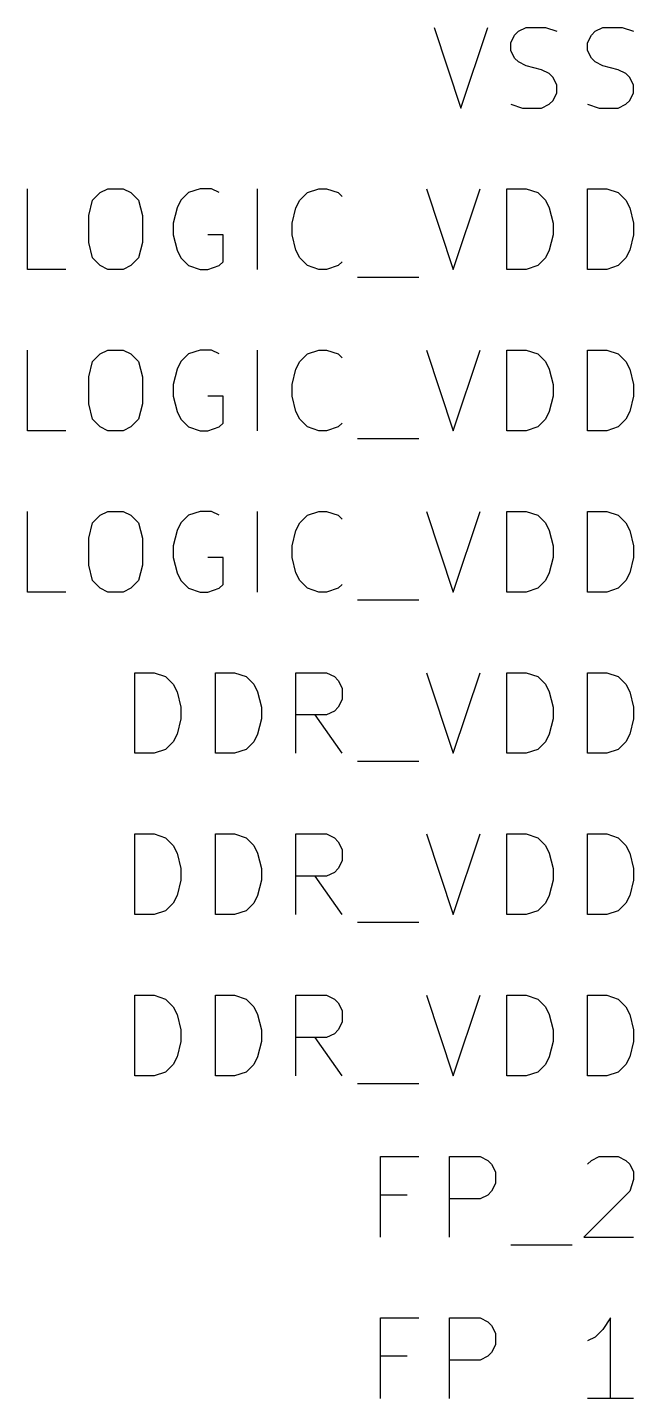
# Model space of a CAD drawing. Header units: millimetres. Extents: x 3 to 201, y -195 to -4.
# Drawn here: x 147.17 to 156.73, y -99.65 to -78.06 of the extents above; entities that cross this region are included whole.
import ezdxf

# ---------------------------------------------------------------- set-up
doc = ezdxf.new("R2010")
doc.units = ezdxf.units.MM
doc.layers.add('GREENSIXTYFIVE', color=129, linetype='CONTINUOUS')

msp = doc.modelspace()

# ---------------------------------------------------------------- linework, layer by layer
at = {"layer": 'GREENSIXTYFIVE', "linetype": 'CONTINUOUS'}
for p, q in [((153.5853, -78.0575), (154.0086, -79.3275)), ((154.0086, -79.3275), (154.432, -78.0575)), ((154.8553, -78.1785), (154.9158, -78.118)), ((154.9158, -78.118), (155.0368, -78.0575)), ((155.0368, -78.0575), (155.3391, -78.0575)), ((155.3391, -78.0575), (155.5206, -78.118)), ((156.0648, -78.1785), (156.1253, -78.118)), ((156.1253, -78.118), (156.2463, -78.0575)), ((156.2463, -78.0575), (156.5486, -78.0575)), ((156.5486, -78.0575), (156.7301, -78.118)), ((154.7949, -78.2994), (154.8553, -78.1785)), ((154.7949, -78.4204), (154.7949, -78.2994)), ((156.0044, -78.2994), (156.0648, -78.1785)), ((156.0044, -78.4204), (156.0044, -78.2994)), ((154.8553, -78.5413), (154.7949, -78.4204)), ((154.9158, -78.6018), (154.8553, -78.5413)), ((156.0648, -78.5413), (156.0044, -78.4204)), ((156.1253, -78.6018), (156.0648, -78.5413)), ((155.0368, -78.6623), (154.9158, -78.6018)), ((155.2787, -78.7228), (155.0368, -78.6623)), ((155.3996, -78.7832), (155.2787, -78.7228)), ((155.4601, -78.8437), (155.3996, -78.7832)), ((156.2463, -78.6623), (156.1253, -78.6018)), ((156.4882, -78.7228), (156.2463, -78.6623)), ((156.6091, -78.7832), (156.4882, -78.7228)), ((156.6696, -78.8437), (156.6091, -78.7832)), ((155.5206, -78.9647), (155.4601, -78.8437)), ((155.5206, -79.0856), (155.5206, -78.9647)), ((156.7301, -78.9647), (156.6696, -78.8437)), ((156.7301, -79.0856), (156.7301, -78.9647)), ((155.3996, -79.2671), (155.4601, -79.2066)), ((155.4601, -79.2066), (155.5206, -79.0856)), ((156.6091, -79.2671), (156.6696, -79.2066)), ((156.6696, -79.2066), (156.7301, -79.0856)), ((154.7949, -79.2671), (154.9763, -79.3275)), ((154.9763, -79.3275), (155.2787, -79.3275)), ((155.2787, -79.3275), (155.3996, -79.2671)), ((156.0044, -79.2671), (156.1858, -79.3275)), ((156.1858, -79.3275), (156.4882, -79.3275)), ((156.4882, -79.3275), (156.6091, -79.2671)), ((147.1747, -81.8675), (147.1747, -80.5975)), ((148.2028, -80.779), (148.3238, -80.658)), ((148.3238, -80.658), (148.4447, -80.5975)), ((148.4447, -80.5975), (148.6866, -80.5975)), ((148.6866, -80.5975), (148.8076, -80.658)), ((148.8076, -80.658), (148.9285, -80.779)), ((149.7148, -80.658), (149.5938, -80.779)), ((149.8962, -80.5975), (149.7148, -80.658)), ((150.0776, -80.5975), (149.8962, -80.5975)), ((150.1986, -80.658), (150.0776, -80.5975)), ((150.8033, -81.8675), (150.8033, -80.5975)), ((151.4686, -80.779), (151.5896, -80.658)), ((151.5896, -80.658), (151.771, -80.5975)), ((151.771, -80.5975), (151.8919, -80.5975)), ((151.8919, -80.5975), (152.0734, -80.658)), ((152.0734, -80.658), (152.1338, -80.7185)), ((153.4643, -80.5975), (153.8876, -81.8675)), ((153.8876, -81.8675), (154.311, -80.5975)), ((154.7343, -81.8675), (154.7343, -80.5975)), ((154.7343, -80.5975), (155.0367, -80.5975)), ((155.0367, -80.5975), (155.2181, -80.658)), ((155.2181, -80.658), (155.3391, -80.779)), ((156.0043, -81.8675), (156.0043, -80.5975)), ((156.0043, -80.5975), (156.3067, -80.5975)), ((156.3067, -80.5975), (156.4881, -80.658)), ((156.4881, -80.658), (156.6091, -80.779)), ((148.1424, -81.0209), (148.2028, -80.779)), ((148.9285, -80.779), (148.989, -81.0209)), ((149.5333, -80.8999), (149.4729, -81.1418)), ((149.5938, -80.779), (149.5333, -80.8999)), ((151.3477, -81.1418), (151.4081, -80.8999)), ((151.4081, -80.8999), (151.4686, -80.779)), ((155.3391, -80.779), (155.3996, -80.8999)), ((155.3996, -80.8999), (155.46, -81.1418)), ((156.6091, -80.779), (156.6696, -80.8999)), ((156.6696, -80.8999), (156.73, -81.1418)), ((148.1424, -81.4442), (148.1424, -81.0209)), ((148.989, -81.0209), (148.989, -81.4442)), ((149.4729, -81.1418), (149.4729, -81.3232)), ((151.3477, -81.3232), (151.3477, -81.1418)), ((155.46, -81.1418), (155.46, -81.3232)), ((156.73, -81.1418), (156.73, -81.3232)), ((149.4729, -81.3232), (149.5333, -81.5651)), ((150.259, -81.3232), (150.0171, -81.3232)), ((150.259, -81.7466), (150.259, -81.3232)), ((151.4081, -81.5651), (151.3477, -81.3232)), ((155.46, -81.3232), (155.3996, -81.5651)), ((156.73, -81.3232), (156.6696, -81.5651)), ((148.2028, -81.6861), (148.1424, -81.4442)), ((148.989, -81.4442), (148.9285, -81.6861)), ((149.5333, -81.5651), (149.5938, -81.6861)), ((151.4686, -81.6861), (151.4081, -81.5651)), ((155.3996, -81.5651), (155.3391, -81.6861)), ((156.6696, -81.5651), (156.6091, -81.6861)), ((148.3238, -81.8071), (148.2028, -81.6861)), ((148.4447, -81.8675), (148.3238, -81.8071)), ((148.8076, -81.8071), (148.6866, -81.8675)), ((148.9285, -81.6861), (148.8076, -81.8071)), ((149.5938, -81.6861), (149.7148, -81.8071)), ((149.7148, -81.8071), (149.8962, -81.8675)), ((150.0171, -81.8675), (150.1986, -81.8071)), ((150.1986, -81.8071), (150.259, -81.7466)), ((151.5896, -81.8071), (151.4686, -81.6861)), ((151.771, -81.8675), (151.5896, -81.8071)), ((152.0734, -81.8071), (151.8919, -81.8675)), ((152.1338, -81.7466), (152.0734, -81.8071)), ((155.2181, -81.8071), (155.0367, -81.8675)), ((155.3391, -81.6861), (155.2181, -81.8071)), ((156.4881, -81.8071), (156.3067, -81.8675)), ((156.6091, -81.6861), (156.4881, -81.8071)), ((147.7795, -81.8675), (147.1747, -81.8675)), ((148.6866, -81.8675), (148.4447, -81.8675)), ((149.8962, -81.8675), (150.0171, -81.8675)), ((151.8919, -81.8675), (151.771, -81.8675)), ((152.3758, -81.9885), (153.3434, -81.9885)), ((155.0367, -81.8675), (154.7343, -81.8675)), ((156.3067, -81.8675), (156.0043, -81.8675)), ((147.1747, -84.4075), (147.1747, -83.1375)), ((148.1424, -83.5609), (148.2028, -83.319)), ((148.2028, -83.319), (148.3238, -83.198)), ((148.3238, -83.198), (148.4447, -83.1375)), ((148.4447, -83.1375), (148.6866, -83.1375)), ((148.6866, -83.1375), (148.8076, -83.198)), ((148.8076, -83.198), (148.9285, -83.319)), ((148.9285, -83.319), (148.989, -83.5609)), ((149.5938, -83.319), (149.5333, -83.4399)), ((149.7148, -83.198), (149.5938, -83.319)), ((149.8962, -83.1375), (149.7148, -83.198)), ((150.0776, -83.1375), (149.8962, -83.1375)), ((150.1986, -83.198), (150.0776, -83.1375)), ((150.8033, -84.4075), (150.8033, -83.1375)), ((151.4081, -83.4399), (151.4686, -83.319)), ((151.4686, -83.319), (151.5896, -83.198)), ((151.5896, -83.198), (151.771, -83.1375)), ((151.771, -83.1375), (151.8919, -83.1375)), ((151.8919, -83.1375), (152.0734, -83.198)), ((152.0734, -83.198), (152.1338, -83.2585)), ((153.4643, -83.1375), (153.8876, -84.4075)), ((153.8876, -84.4075), (154.311, -83.1375)), ((154.7343, -84.4075), (154.7343, -83.1375)), ((154.7343, -83.1375), (155.0367, -83.1375)), ((155.0367, -83.1375), (155.2181, -83.198)), ((155.2181, -83.198), (155.3391, -83.319)), ((155.3391, -83.319), (155.3996, -83.4399)), ((156.0043, -84.4075), (156.0043, -83.1375)), ((156.0043, -83.1375), (156.3067, -83.1375)), ((156.3067, -83.1375), (156.4881, -83.198)), ((156.4881, -83.198), (156.6091, -83.319)), ((156.6091, -83.319), (156.6696, -83.4399)), ((149.5333, -83.4399), (149.4729, -83.6818)), ((151.3477, -83.6818), (151.4081, -83.4399)), ((155.3996, -83.4399), (155.46, -83.6818)), ((156.6696, -83.4399), (156.73, -83.6818)), ((148.1424, -83.9842), (148.1424, -83.5609)), ((148.989, -83.5609), (148.989, -83.9842)), ((149.4729, -83.6818), (149.4729, -83.8632)), ((151.3477, -83.8632), (151.3477, -83.6818)), ((155.46, -83.6818), (155.46, -83.8632)), ((156.73, -83.6818), (156.73, -83.8632)), ((148.2028, -84.2261), (148.1424, -83.9842)), ((148.989, -83.9842), (148.9285, -84.2261)), ((149.4729, -83.8632), (149.5333, -84.1051)), ((150.259, -83.8632), (150.0171, -83.8632)), ((150.259, -84.2866), (150.259, -83.8632)), ((151.4081, -84.1051), (151.3477, -83.8632)), ((155.46, -83.8632), (155.3996, -84.1051)), ((156.73, -83.8632), (156.6696, -84.1051)), ((149.5333, -84.1051), (149.5938, -84.2261)), ((151.4686, -84.2261), (151.4081, -84.1051)), ((155.3996, -84.1051), (155.3391, -84.2261)), ((156.6696, -84.1051), (156.6091, -84.2261)), ((147.7795, -84.4075), (147.1747, -84.4075)), ((148.3238, -84.3471), (148.2028, -84.2261)), ((148.4447, -84.4075), (148.3238, -84.3471)), ((148.6866, -84.4075), (148.4447, -84.4075)), ((148.8076, -84.3471), (148.6866, -84.4075)), ((148.9285, -84.2261), (148.8076, -84.3471)), ((149.5938, -84.2261), (149.7148, -84.3471)), ((149.7148, -84.3471), (149.8962, -84.4075)), ((149.8962, -84.4075), (150.0171, -84.4075)), ((150.0171, -84.4075), (150.1986, -84.3471)), ((150.1986, -84.3471), (150.259, -84.2866)), ((151.5896, -84.3471), (151.4686, -84.2261)), ((151.771, -84.4075), (151.5896, -84.3471)), ((151.8919, -84.4075), (151.771, -84.4075)), ((152.0734, -84.3471), (151.8919, -84.4075)), ((152.1338, -84.2866), (152.0734, -84.3471)), ((155.0367, -84.4075), (154.7343, -84.4075)), ((155.2181, -84.3471), (155.0367, -84.4075)), ((155.3391, -84.2261), (155.2181, -84.3471)), ((156.3067, -84.4075), (156.0043, -84.4075)), ((156.4881, -84.3471), (156.3067, -84.4075)), ((156.6091, -84.2261), (156.4881, -84.3471)), ((152.3758, -84.5285), (153.3434, -84.5285)), ((147.1747, -86.9475), (147.1747, -85.6775)), ((148.3238, -85.738), (148.4447, -85.6775)), ((148.4447, -85.6775), (148.6866, -85.6775)), ((148.6866, -85.6775), (148.8076, -85.738)), ((149.8962, -85.6775), (149.7148, -85.738)), ((150.0776, -85.6775), (149.8962, -85.6775)), ((150.1986, -85.738), (150.0776, -85.6775)), ((150.8033, -86.9475), (150.8033, -85.6775)), ((151.5896, -85.738), (151.771, -85.6775)), ((151.771, -85.6775), (151.8919, -85.6775)), ((151.8919, -85.6775), (152.0734, -85.738)), ((153.4643, -85.6775), (153.8876, -86.9475)), ((153.8876, -86.9475), (154.311, -85.6775)), ((154.7343, -86.9475), (154.7343, -85.6775)), ((154.7343, -85.6775), (155.0367, -85.6775)), ((155.0367, -85.6775), (155.2181, -85.738)), ((156.0043, -86.9475), (156.0043, -85.6775)), ((156.0043, -85.6775), (156.3067, -85.6775)), ((156.3067, -85.6775), (156.4881, -85.738)), ((148.1424, -86.1009), (148.2028, -85.859)), ((148.2028, -85.859), (148.3238, -85.738)), ((148.8076, -85.738), (148.9285, -85.859)), ((148.9285, -85.859), (148.989, -86.1009)), ((149.5938, -85.859), (149.5333, -85.9799)), ((149.7148, -85.738), (149.5938, -85.859)), ((151.4081, -85.9799), (151.4686, -85.859)), ((151.4686, -85.859), (151.5896, -85.738)), ((152.0734, -85.738), (152.1338, -85.7985)), ((155.2181, -85.738), (155.3391, -85.859)), ((155.3391, -85.859), (155.3996, -85.9799)), ((156.4881, -85.738), (156.6091, -85.859)), ((156.6091, -85.859), (156.6696, -85.9799)), ((148.1424, -86.5242), (148.1424, -86.1009)), ((148.989, -86.1009), (148.989, -86.5242)), ((149.5333, -85.9799), (149.4729, -86.2218)), ((151.3477, -86.2218), (151.4081, -85.9799)), ((155.3996, -85.9799), (155.46, -86.2218)), ((156.6696, -85.9799), (156.73, -86.2218)), ((149.4729, -86.2218), (149.4729, -86.4032)), ((151.3477, -86.4032), (151.3477, -86.2218)), ((155.46, -86.2218), (155.46, -86.4032)), ((156.73, -86.2218), (156.73, -86.4032)), ((148.2028, -86.7661), (148.1424, -86.5242)), ((148.989, -86.5242), (148.9285, -86.7661)), ((149.4729, -86.4032), (149.5333, -86.6451)), ((150.259, -86.4032), (150.0171, -86.4032)), ((150.259, -86.8266), (150.259, -86.4032)), ((151.4081, -86.6451), (151.3477, -86.4032)), ((155.46, -86.4032), (155.3996, -86.6451)), ((156.73, -86.4032), (156.6696, -86.6451)), ((148.3238, -86.8871), (148.2028, -86.7661)), ((148.9285, -86.7661), (148.8076, -86.8871)), ((149.5333, -86.6451), (149.5938, -86.7661)), ((149.5938, -86.7661), (149.7148, -86.8871)), ((151.4686, -86.7661), (151.4081, -86.6451)), ((151.5896, -86.8871), (151.4686, -86.7661)), ((155.3391, -86.7661), (155.2181, -86.8871)), ((155.3996, -86.6451), (155.3391, -86.7661)), ((156.6091, -86.7661), (156.4881, -86.8871)), ((156.6696, -86.6451), (156.6091, -86.7661)), ((147.7795, -86.9475), (147.1747, -86.9475)), ((148.4447, -86.9475), (148.3238, -86.8871)), ((148.6866, -86.9475), (148.4447, -86.9475)), ((148.8076, -86.8871), (148.6866, -86.9475)), ((149.7148, -86.8871), (149.8962, -86.9475)), ((149.8962, -86.9475), (150.0171, -86.9475)), ((150.0171, -86.9475), (150.1986, -86.8871)), ((150.1986, -86.8871), (150.259, -86.8266)), ((151.771, -86.9475), (151.5896, -86.8871)), ((151.8919, -86.9475), (151.771, -86.9475)), ((152.0734, -86.8871), (151.8919, -86.9475)), ((152.1338, -86.8266), (152.0734, -86.8871)), ((155.0367, -86.9475), (154.7343, -86.9475)), ((155.2181, -86.8871), (155.0367, -86.9475)), ((156.3067, -86.9475), (156.0043, -86.9475)), ((156.4881, -86.8871), (156.3067, -86.9475)), ((152.3758, -87.0685), (153.3434, -87.0685)), ((148.8681, -89.4875), (148.8681, -88.2175)), ((148.8681, -88.2175), (149.1705, -88.2175)), ((149.1705, -88.2175), (149.3519, -88.278)), ((149.3519, -88.278), (149.4729, -88.399)), ((150.1381, -89.4875), (150.1381, -88.2175)), ((150.1381, -88.2175), (150.4405, -88.2175)), ((150.4405, -88.2175), (150.6219, -88.278)), ((150.6219, -88.278), (150.7429, -88.399)), ((151.4081, -89.4875), (151.4081, -88.2175)), ((151.4081, -88.2175), (151.8919, -88.2175)), ((151.8919, -88.2175), (152.0129, -88.278)), ((152.0129, -88.278), (152.0734, -88.3385)), ((153.4643, -88.2175), (153.8876, -89.4875)), ((153.8876, -89.4875), (154.311, -88.2175)), ((154.7343, -89.4875), (154.7343, -88.2175)), ((154.7343, -88.2175), (155.0367, -88.2175)), ((155.0367, -88.2175), (155.2181, -88.278)), ((155.2181, -88.278), (155.3391, -88.399)), ((156.0043, -89.4875), (156.0043, -88.2175)), ((156.0043, -88.2175), (156.3067, -88.2175)), ((156.3067, -88.2175), (156.4881, -88.278)), ((156.4881, -88.278), (156.6091, -88.399)), ((149.4729, -88.399), (149.5334, -88.5199)), ((150.7429, -88.399), (150.8034, -88.5199)), ((152.0734, -88.3385), (152.1338, -88.4594)), ((152.1338, -88.4594), (152.1338, -88.6409)), ((155.3391, -88.399), (155.3996, -88.5199)), ((156.6091, -88.399), (156.6696, -88.5199)), ((149.5334, -88.5199), (149.5938, -88.7618)), ((150.8034, -88.5199), (150.8638, -88.7618)), ((152.1338, -88.6409), (152.0734, -88.7618)), ((155.3996, -88.5199), (155.46, -88.7618)), ((156.6696, -88.5199), (156.73, -88.7618)), ((149.5938, -88.9432), (149.5334, -89.1851)), ((149.5938, -88.7618), (149.5938, -88.9432)), ((150.8638, -88.9432), (150.8034, -89.1851)), ((150.8638, -88.7618), (150.8638, -88.9432)), ((151.8919, -88.8828), (151.4081, -88.8828)), ((152.1338, -89.4875), (151.7105, -88.8828)), ((152.0129, -88.8223), (151.8919, -88.8828)), ((152.0734, -88.7618), (152.0129, -88.8223)), ((155.46, -88.9432), (155.3996, -89.1851)), ((155.46, -88.7618), (155.46, -88.9432)), ((156.73, -88.9432), (156.6696, -89.1851)), ((156.73, -88.7618), (156.73, -88.9432)), ((149.4729, -89.3061), (149.3519, -89.4271)), ((149.5334, -89.1851), (149.4729, -89.3061)), ((150.7429, -89.3061), (150.6219, -89.4271)), ((150.8034, -89.1851), (150.7429, -89.3061)), ((155.3391, -89.3061), (155.2181, -89.4271)), ((155.3996, -89.1851), (155.3391, -89.3061)), ((156.6091, -89.3061), (156.4881, -89.4271)), ((156.6696, -89.1851), (156.6091, -89.3061)), ((149.1705, -89.4875), (148.8681, -89.4875)), ((149.3519, -89.4271), (149.1705, -89.4875)), ((150.4405, -89.4875), (150.1381, -89.4875)), ((150.6219, -89.4271), (150.4405, -89.4875)), ((155.0367, -89.4875), (154.7343, -89.4875)), ((155.2181, -89.4271), (155.0367, -89.4875)), ((156.3067, -89.4875), (156.0043, -89.4875)), ((156.4881, -89.4271), (156.3067, -89.4875)), ((152.3758, -89.6085), (153.3434, -89.6085)), ((148.8681, -92.0275), (148.8681, -90.7575)), ((148.8681, -90.7575), (149.1705, -90.7575)), ((149.1705, -90.7575), (149.3519, -90.818)), ((149.3519, -90.818), (149.4729, -90.939)), ((150.1381, -92.0275), (150.1381, -90.7575)), ((150.1381, -90.7575), (150.4405, -90.7575)), ((150.4405, -90.7575), (150.6219, -90.818)), ((150.6219, -90.818), (150.7429, -90.939)), ((151.4081, -92.0275), (151.4081, -90.7575)), ((151.4081, -90.7575), (151.8919, -90.7575)), ((151.8919, -90.7575), (152.0129, -90.818)), ((152.0129, -90.818), (152.0734, -90.8785)), ((152.0734, -90.8785), (152.1338, -90.9994)), ((153.4643, -90.7575), (153.8876, -92.0275)), ((153.8876, -92.0275), (154.311, -90.7575)), ((154.7343, -92.0275), (154.7343, -90.7575)), ((154.7343, -90.7575), (155.0367, -90.7575)), ((155.0367, -90.7575), (155.2181, -90.818)), ((155.2181, -90.818), (155.3391, -90.939)), ((156.0043, -92.0275), (156.0043, -90.7575)), ((156.0043, -90.7575), (156.3067, -90.7575)), ((156.3067, -90.7575), (156.4881, -90.818)), ((156.4881, -90.818), (156.6091, -90.939)), ((149.4729, -90.939), (149.5334, -91.0599)), ((149.5334, -91.0599), (149.5938, -91.3018)), ((150.7429, -90.939), (150.8034, -91.0599)), ((150.8034, -91.0599), (150.8638, -91.3018)), ((152.1338, -90.9994), (152.1338, -91.1809)), ((155.3391, -90.939), (155.3996, -91.0599)), ((155.3996, -91.0599), (155.46, -91.3018)), ((156.6091, -90.939), (156.6696, -91.0599)), ((156.6696, -91.0599), (156.73, -91.3018)), ((149.5938, -91.3018), (149.5938, -91.4832)), ((150.8638, -91.3018), (150.8638, -91.4832)), ((152.0734, -91.3018), (152.0129, -91.3623)), ((152.1338, -91.1809), (152.0734, -91.3018)), ((155.46, -91.3018), (155.46, -91.4832)), ((156.73, -91.3018), (156.73, -91.4832)), ((149.5938, -91.4832), (149.5334, -91.7251)), ((150.8638, -91.4832), (150.8034, -91.7251)), ((151.8919, -91.4228), (151.4081, -91.4228)), ((152.1338, -92.0275), (151.7105, -91.4228)), ((152.0129, -91.3623), (151.8919, -91.4228)), ((155.46, -91.4832), (155.3996, -91.7251)), ((156.73, -91.4832), (156.6696, -91.7251)), ((149.5334, -91.7251), (149.4729, -91.8461)), ((150.8034, -91.7251), (150.7429, -91.8461)), ((155.3996, -91.7251), (155.3391, -91.8461)), ((156.6696, -91.7251), (156.6091, -91.8461)), ((149.3519, -91.9671), (149.1705, -92.0275)), ((149.4729, -91.8461), (149.3519, -91.9671)), ((150.6219, -91.9671), (150.4405, -92.0275)), ((150.7429, -91.8461), (150.6219, -91.9671)), ((155.2181, -91.9671), (155.0367, -92.0275)), ((155.3391, -91.8461), (155.2181, -91.9671)), ((156.4881, -91.9671), (156.3067, -92.0275)), ((156.6091, -91.8461), (156.4881, -91.9671)), ((149.1705, -92.0275), (148.8681, -92.0275)), ((150.4405, -92.0275), (150.1381, -92.0275)), ((152.3758, -92.1485), (153.3434, -92.1485)), ((155.0367, -92.0275), (154.7343, -92.0275)), ((156.3067, -92.0275), (156.0043, -92.0275)), ((148.8681, -94.5675), (148.8681, -93.2975)), ((148.8681, -93.2975), (149.1705, -93.2975)), ((149.1705, -93.2975), (149.3519, -93.358)), ((149.3519, -93.358), (149.4729, -93.479)), ((149.4729, -93.479), (149.5334, -93.5999)), ((150.1381, -94.5675), (150.1381, -93.2975)), ((150.1381, -93.2975), (150.4405, -93.2975)), ((150.4405, -93.2975), (150.6219, -93.358)), ((150.6219, -93.358), (150.7429, -93.479)), ((150.7429, -93.479), (150.8034, -93.5999)), ((151.4081, -94.5675), (151.4081, -93.2975)), ((151.4081, -93.2975), (151.8919, -93.2975)), ((151.8919, -93.2975), (152.0129, -93.358)), ((152.0129, -93.358), (152.0734, -93.4185)), ((152.0734, -93.4185), (152.1338, -93.5394)), ((153.4643, -93.2975), (153.8876, -94.5675)), ((153.8876, -94.5675), (154.311, -93.2975)), ((154.7343, -94.5675), (154.7343, -93.2975)), ((154.7343, -93.2975), (155.0367, -93.2975)), ((155.0367, -93.2975), (155.2181, -93.358)), ((155.2181, -93.358), (155.3391, -93.479)), ((155.3391, -93.479), (155.3996, -93.5999)), ((156.0043, -94.5675), (156.0043, -93.2975)), ((156.0043, -93.2975), (156.3067, -93.2975)), ((156.3067, -93.2975), (156.4881, -93.358)), ((156.4881, -93.358), (156.6091, -93.479)), ((156.6091, -93.479), (156.6696, -93.5999)), ((149.5334, -93.5999), (149.5938, -93.8418)), ((150.8034, -93.5999), (150.8638, -93.8418)), ((152.1338, -93.5394), (152.1338, -93.7209)), ((155.3996, -93.5999), (155.46, -93.8418)), ((156.6696, -93.5999), (156.73, -93.8418)), ((149.5938, -93.8418), (149.5938, -94.0232)), ((150.8638, -93.8418), (150.8638, -94.0232)), ((152.0129, -93.9023), (151.8919, -93.9628)), ((152.0734, -93.8418), (152.0129, -93.9023)), ((152.1338, -93.7209), (152.0734, -93.8418)), ((155.46, -93.8418), (155.46, -94.0232)), ((156.73, -93.8418), (156.73, -94.0232)), ((149.5938, -94.0232), (149.5334, -94.2651)), ((150.8638, -94.0232), (150.8034, -94.2651)), ((151.8919, -93.9628), (151.4081, -93.9628)), ((152.1338, -94.5675), (151.7105, -93.9628)), ((155.46, -94.0232), (155.3996, -94.2651)), ((156.73, -94.0232), (156.6696, -94.2651)), ((149.5334, -94.2651), (149.4729, -94.3861)), ((150.8034, -94.2651), (150.7429, -94.3861)), ((155.3996, -94.2651), (155.3391, -94.3861)), ((156.6696, -94.2651), (156.6091, -94.3861)), ((149.3519, -94.5071), (149.1705, -94.5675)), ((149.4729, -94.3861), (149.3519, -94.5071)), ((150.6219, -94.5071), (150.4405, -94.5675)), ((150.7429, -94.3861), (150.6219, -94.5071)), ((155.2181, -94.5071), (155.0367, -94.5675)), ((155.3391, -94.3861), (155.2181, -94.5071)), ((156.4881, -94.5071), (156.3067, -94.5675)), ((156.6091, -94.3861), (156.4881, -94.5071)), ((149.1705, -94.5675), (148.8681, -94.5675)), ((150.4405, -94.5675), (150.1381, -94.5675)), ((152.3758, -94.6885), (153.3434, -94.6885)), ((155.0367, -94.5675), (154.7343, -94.5675)), ((156.3067, -94.5675), (156.0043, -94.5675)), ((152.7386, -97.1075), (152.7386, -95.8375)), ((152.7386, -95.8375), (153.3434, -95.8375)), ((153.8272, -97.1075), (153.8272, -95.8375)), ((153.8272, -95.8375), (154.311, -95.8375)), ((154.311, -95.8375), (154.432, -95.898)), ((156.0648, -95.898), (156.1858, -95.8375)), ((156.1858, -95.8375), (156.4882, -95.8375)), ((156.4882, -95.8375), (156.6091, -95.898)), ((154.432, -95.898), (154.4925, -95.9585)), ((154.4925, -95.9585), (154.5529, -96.0794)), ((156.0044, -95.9585), (156.0648, -95.898)), ((156.6091, -95.898), (156.6696, -95.9585)), ((156.6696, -95.9585), (156.7301, -96.0794)), ((154.5529, -96.2609), (154.4925, -96.3818)), ((154.5529, -96.0794), (154.5529, -96.2609)), ((156.7301, -96.2004), (156.6696, -96.3818)), ((156.7301, -96.0794), (156.7301, -96.2004)), ((153.162, -96.4423), (152.7386, -96.4423)), ((154.311, -96.5028), (153.8272, -96.5028)), ((154.432, -96.4423), (154.311, -96.5028)), ((154.4925, -96.3818), (154.432, -96.4423)), ((156.6696, -96.3818), (155.9439, -97.1075)), ((155.9439, -97.1075), (156.7301, -97.1075)), ((154.7949, -97.2285), (155.7625, -97.2285)), ((152.7386, -99.6475), (152.7386, -98.3775)), ((152.7386, -98.3775), (153.3434, -98.3775)), ((153.8272, -99.6475), (153.8272, -98.3775)), ((153.8272, -98.3775), (154.311, -98.3775)), ((154.311, -98.3775), (154.432, -98.438)), ((154.432, -98.438), (154.4925, -98.4985)), ((156.3672, -98.3775), (156.2463, -98.559)), ((156.3672, -99.6475), (156.3672, -98.3775)), ((154.4925, -98.4985), (154.5529, -98.6194)), ((154.5529, -98.6194), (154.5529, -98.8009)), ((156.2463, -98.559), (156.1253, -98.6799)), ((154.5529, -98.8009), (154.4925, -98.9218)), ((156.1253, -98.6799), (156.0044, -98.7404)), ((153.162, -98.9823), (152.7386, -98.9823)), ((154.311, -99.0428), (153.8272, -99.0428)), ((154.432, -98.9823), (154.311, -99.0428)), ((154.4925, -98.9218), (154.432, -98.9823)), ((156.7301, -99.6475), (156.0044, -99.6475))]:
    msp.add_line(p, q, dxfattribs=at)

doc.saveas('drawing.dxf')
